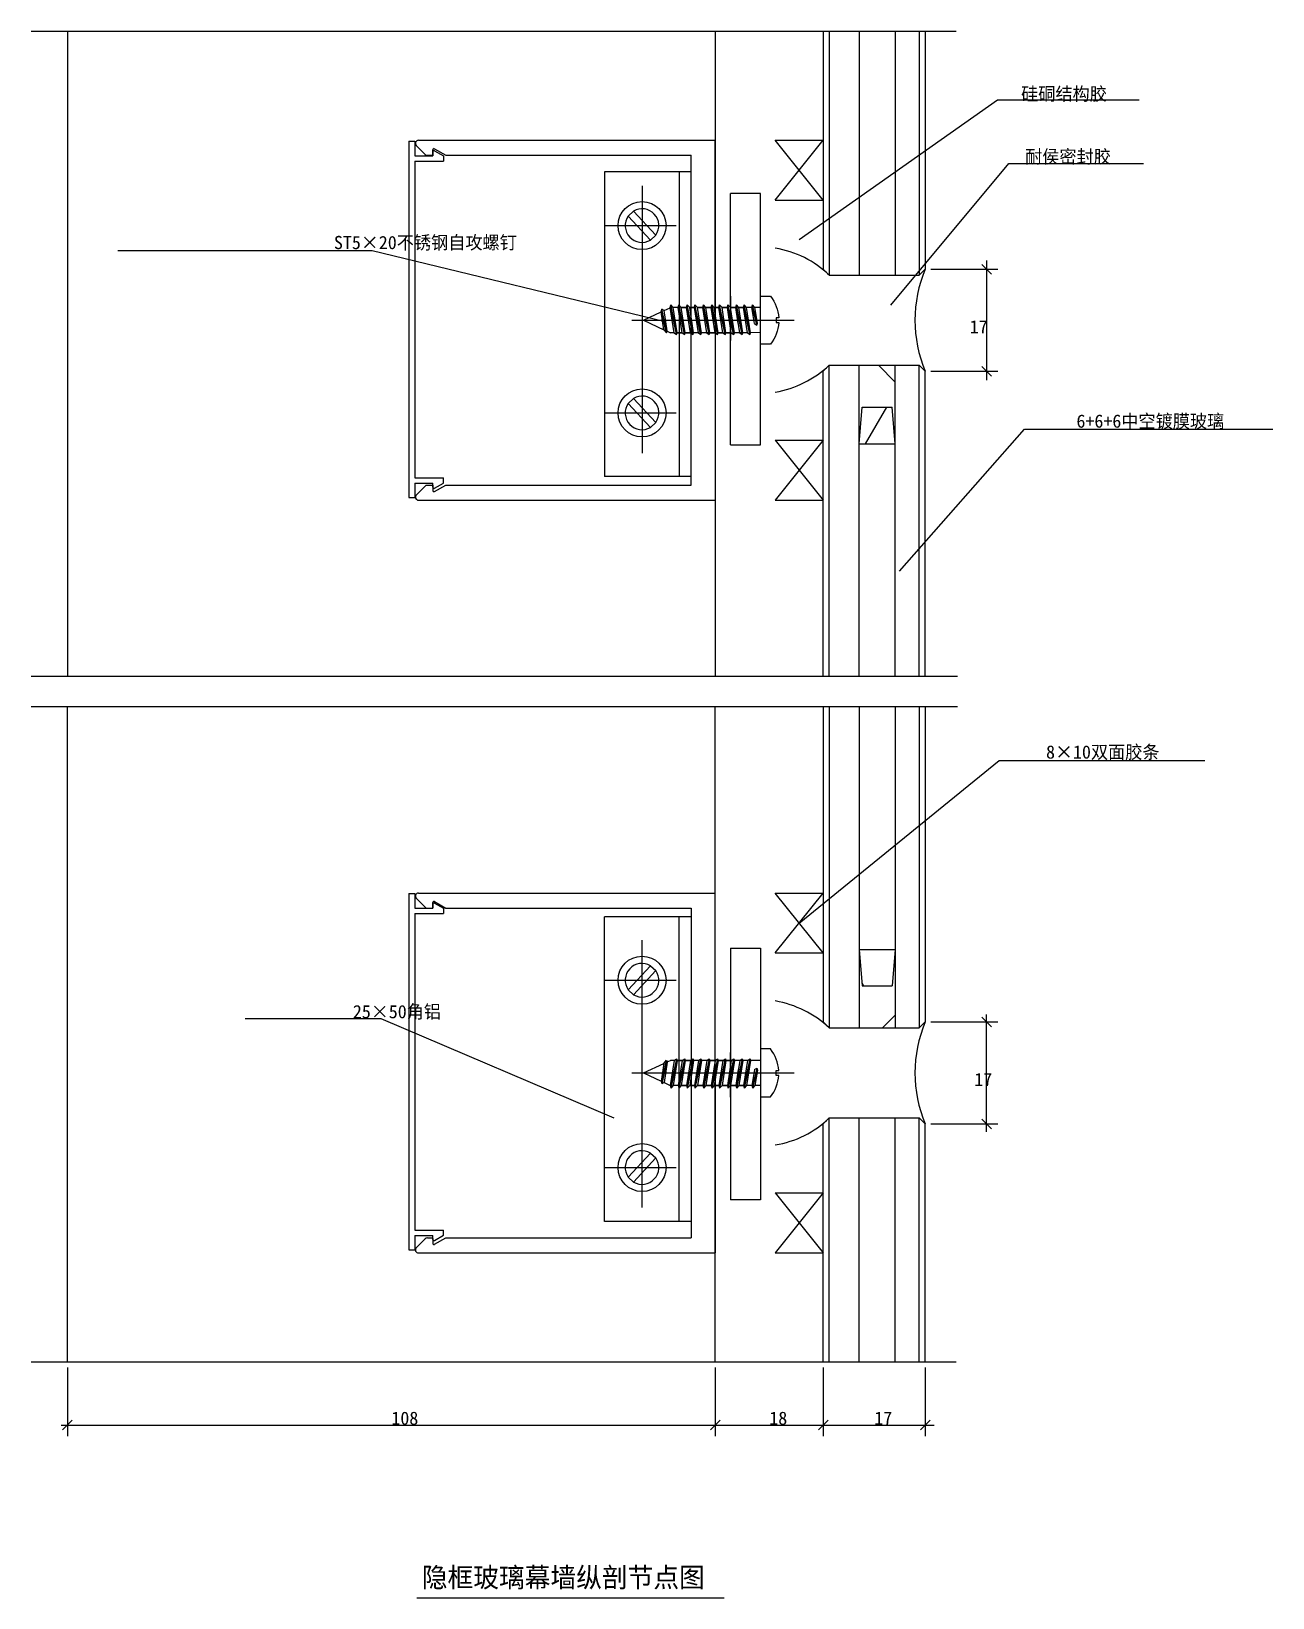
# Model space of a CAD drawing. Header units: metres. Extents: x 2475 to 2682, y 816 to 1077.
import ezdxf

# ---------------------------------------------------------------- set-up
doc = ezdxf.new("R2010")
doc.units = ezdxf.units.M
for name, color, linetype in [('0-DIM', 7, 'Continuous'), ('002', 3, 'Continuous'), ('CAILIAO', 3, 'Continuous'), ('EBLAYER8', 7, 'Continuous'), ('填充', 1, 'Continuous'), ('文字', 11, 'Continuous'), ('标注', 6, 'Continuous'), ('玻璃', 7, 'Continuous'), ('粗实线', 202, 'Continuous'), ('细实线', 3, 'Continuous'), ('铝合金型材', 30, 'Continuous')]:
    doc.layers.add(name, color=color, linetype=linetype)

# ---------------------------------------------------------------- blocks, each defined once
blk = doc.blocks.new('自攻钉M16')
at = {"layer": 'CAILIAO', "color": 1}
blk.add_line((210.32, 55.34), (210.32, 82.43), dxfattribs=at)
at = {"layer": 'CAILIAO'}
for p, q in [((208.26, 76.78), (208.24, 75.13)), ((209.5, 76.21), (209.83, 76.28)), ((209.75, 75.79), (209.5, 76.21)), ((209.52, 76.17), (212.64, 75.43)), ((209.65, 76.24), (212.87, 75.48)), ((209.75, 75.79), (212.42, 75.38)), ((209.83, 76.28), (212.42, 75.88)), ((212.42, 76.78), (212.42, 75.88)), ((212.42, 75.88), (212.87, 75.48)), ((212.42, 75.88), (212.87, 75.48)), ((207.96, 75.06), (208.22, 75.14)), ((208.22, 74.63), (207.96, 75.06)), ((207.96, 73.76), (208.22, 73.84)), ((208.22, 73.33), (207.96, 73.76)), ((207.99, 75.01), (212.64, 74.03)), ((207.99, 73.72), (212.64, 72.73)), ((208.11, 75.09), (212.87, 74.08)), ((208.11, 73.79), (212.87, 72.78)), ((208.22, 75.14), (212.42, 74.48)), ((208.22, 74.63), (212.42, 73.98)), ((208.23, 74.63), (208.22, 73.84)), ((208.22, 74.38), (208.22, 72.44)), ((208.22, 73.84), (212.42, 73.19)), ((208.22, 73.33), (212.42, 72.68)), ((208.62, 74.38), (208.62, 74.38)), ((212.02, 74.38), (212.02, 74.38)), ((212.42, 75.38), (212.87, 75.48)), ((212.42, 75.38), (212.87, 75.48)), ((212.42, 75.38), (212.42, 74.48)), ((212.42, 74.48), (212.87, 74.08)), ((212.42, 73.98), (212.87, 74.08)), ((212.42, 73.19), (212.42, 73.98)), ((212.42, 73.98), (212.42, 73.19)), ((212.42, 73.98), (212.42, 73.19)), ((212.42, 73.19), (212.87, 72.78)), ((212.42, 73.19), (212.87, 72.78)), ((207.96, 72.36), (208.22, 72.44)), ((208.22, 71.93), (207.96, 72.36)), ((207.96, 70.96), (208.22, 71.04)), ((208.22, 70.53), (207.96, 70.96)), ((207.99, 72.32), (212.64, 71.33)), ((207.99, 70.92), (212.64, 69.93)), ((208.11, 72.39), (212.87, 71.38)), ((208.11, 70.99), (212.87, 69.98)), ((208.22, 72.44), (212.42, 71.79)), ((208.22, 71.93), (212.42, 71.28)), ((208.22, 71.93), (208.22, 71.04)), ((208.22, 69.74), (208.22, 71.93)), ((208.22, 71.04), (212.42, 70.39)), ((208.22, 70.53), (212.42, 69.88)), ((208.22, 70.53), (208.22, 69.74)), ((209.75, 73.09), (212.42, 72.68)), ((212.42, 72.68), (212.87, 72.78)), ((212.42, 72.68), (212.87, 72.78)), ((212.42, 71.79), (212.42, 72.68)), ((212.42, 72.68), (212.42, 71.79)), ((212.42, 71.79), (212.87, 71.38)), ((212.42, 71.28), (212.87, 71.38)), ((212.42, 71.28), (212.42, 70.39)), ((212.42, 70.39), (212.42, 71.28)), ((207.96, 69.66), (208.22, 69.74)), ((208.22, 69.24), (207.96, 69.66)), ((207.96, 68.26), (208.22, 68.34)), ((208.22, 67.84), (207.96, 68.26)), ((207.99, 69.62), (212.64, 68.63)), ((207.99, 68.22), (212.64, 67.23)), ((208.11, 69.69), (212.87, 68.68)), ((208.11, 68.29), (212.87, 67.28)), ((208.22, 69.74), (212.42, 69.09)), ((208.22, 69.24), (212.42, 68.59)), ((208.22, 69.24), (208.22, 68.34)), ((208.22, 68.34), (208.22, 69.24)), ((208.22, 68.88), (208.22, 66.94)), ((208.22, 68.34), (212.42, 67.69)), ((212.02, 68.88), (212.02, 68.88)), ((212.42, 70.39), (212.87, 69.98)), ((212.42, 69.88), (212.87, 69.98)), ((212.42, 69.88), (212.42, 69.09)), ((212.42, 69.09), (212.42, 69.88)), ((212.42, 69.09), (212.87, 68.68)), ((212.42, 68.88), (212.42, 67.69)), ((212.42, 68.59), (212.87, 68.68)), ((212.42, 68.59), (212.42, 67.69)), ((212.42, 67.69), (212.42, 68.59)), ((212.42, 68.59), (212.42, 67.69)), ((212.42, 67.69), (212.42, 68.59)), ((207.96, 66.86), (208.22, 66.94)), ((208.22, 66.44), (207.96, 66.86)), ((207.96, 65.57), (208.22, 65.65)), ((208.22, 65.14), (207.96, 65.57)), ((207.99, 66.82), (212.64, 65.83)), ((207.99, 65.53), (212.64, 64.54)), ((208.11, 66.89), (212.87, 65.88)), ((208.11, 65.6), (212.87, 64.59)), ((208.22, 67.84), (212.42, 67.19)), ((208.22, 67.84), (208.22, 66.94)), ((208.22, 66.94), (212.42, 66.29)), ((208.22, 66.44), (208.22, 65.65)), ((208.22, 66.44), (212.42, 65.79)), ((208.22, 65.65), (212.42, 65)), ((212.42, 67.69), (212.87, 67.28)), ((212.42, 67.19), (212.87, 67.28)), ((212.42, 66.29), (212.42, 67.19)), ((212.42, 67.19), (212.42, 66.29)), ((212.42, 66.29), (212.87, 65.88)), ((212.42, 65.79), (212.87, 65.88)), ((212.42, 65.79), (212.42, 65)), ((212.42, 65), (212.42, 65.79)), ((207.96, 64.17), (208.22, 64.25)), ((208.22, 63.74), (207.96, 64.17)), ((207.96, 62.82), (208.22, 62.9)), ((208.22, 62.39), (207.96, 62.82)), ((207.99, 64.13), (212.64, 63.14)), ((207.99, 62.78), (212.64, 61.79)), ((208.11, 64.2), (212.87, 63.19)), ((208.11, 62.85), (212.87, 61.84)), ((208.22, 65.14), (208.22, 64.25)), ((208.22, 64.25), (208.22, 65.14)), ((208.22, 65.14), (212.42, 64.49)), ((208.22, 64.25), (212.42, 63.6)), ((208.22, 62.9), (208.22, 63.74)), ((208.22, 63.74), (208.22, 62.9)), ((208.22, 63.74), (212.42, 63.09)), ((208.22, 62.9), (212.42, 62.25)), ((212.42, 65), (212.87, 64.59)), ((212.42, 64.49), (212.87, 64.59)), ((212.42, 64.49), (212.42, 63.6)), ((212.42, 63.6), (212.42, 64.49)), ((212.42, 63.6), (212.87, 63.19)), ((212.42, 63.09), (212.87, 63.19)), ((212.42, 63.09), (212.42, 62.25)), ((208.19, 61.14), (208.53, 61.25)), ((208.73, 60.71), (208.19, 61.14)), ((208.22, 62.39), (208.22, 61.81)), ((208.22, 62.39), (212.42, 61.74)), ((208.48, 61.26), (208.22, 61.81)), ((208.26, 61.09), (211.91, 60.32)), ((208.31, 61.17), (212.14, 60.37)), ((208.53, 61.25), (211.92, 60.75)), ((210.32, 57.28), (208.73, 60.71)), ((208.73, 60.71), (211.69, 60.27)), ((210.32, 57.28), (211.7, 60.27)), ((211.69, 60.27), (212.14, 60.37)), ((211.92, 60.75), (212.39, 61.75)), ((211.92, 60.75), (212.14, 60.37)), ((212.42, 62.25), (212.87, 61.84)), ((212.42, 61.74), (212.87, 61.84))]:
    blk.add_line(p, q, dxfattribs=at)
blk.add_lwpolyline([(209.92, 79.85, 0.15), (206.32, 78.46), (206.32, 76.78), (214.31, 76.78), (214.31, 78.46, 0.15), (210.72, 79.85), (210.72, 79.44), (209.92, 79.44)], format="xyb", close=True, dxfattribs=at)
blk = doc.blocks.new('_ArchTick')
at = {"color": 0, "linetype": 'ByBlock'}
blk.add_lwpolyline([(-0.5, -0.5), (0.5, 0.5)], dxfattribs=at)

msp = doc.modelspace()

# ---------------------------------------------------------------- hatches: boundary and pattern name
at = {"layer": '填充'}
h = msp.add_hatch(dxfattribs=at)
h.set_pattern_fill('ANSI37', scale=10)
h.paths.add_polyline_path([(2606.86, 1036.99), (2607.86, 1035.99, 0.15), (2598.86, 1040.49), (2598.86, 1045.19), (2598.56, 1045.49), (2598.86, 1045.79), (2598.86, 1048.49), (2606.86, 1048.49)])
h = msp.add_hatch(dxfattribs=at)
h.set_pattern_fill('ANSI37', scale=10)
h.paths.add_polyline_path([(2606.86, 1008.49), (2598.86, 1008.49), (2598.86, 1011.19), (2598.56, 1011.49), (2598.86, 1011.79), (2598.86, 1016.49, 0.15), (2607.86, 1020.99), (2606.86, 1019.99)])
h = msp.add_hatch(dxfattribs=at)
h.set_pattern_fill('ANSI37', scale=10)
h.paths.add_polyline_path([(2613.36, 1013.99), (2612.86, 1007.89), (2612.86, 1020.99), (2618.86, 1020.99), (2618.86, 1007.89), (2618.36, 1013.99)])
h = msp.add_hatch(dxfattribs=at)
h.set_pattern_fill('HONEY', scale=10)
h.paths.add_polyline_path([(2613.36, 1013.99), (2618.36, 1013.99), (2618.86, 1007.89), (2612.86, 1007.89)])
h = msp.add_hatch(dxfattribs=at)
h.set_pattern_fill('ANSI37', scale=10)
h.paths.add_polyline_path([(2606.86, 922.99), (2598.86, 922.99), (2598.86, 920.29), (2598.56, 919.99), (2598.86, 919.69), (2598.86, 914.99, -0.15), (2607.86, 910.49), (2606.86, 911.49)])
h = msp.add_hatch(dxfattribs=at)
h.set_pattern_fill('ANSI37', scale=10)
h.paths.add_polyline_path([(2613.36, 917.49), (2612.86, 923.6), (2612.86, 910.49), (2618.86, 910.49), (2618.86, 923.6), (2618.36, 917.49)])
h = msp.add_hatch(dxfattribs=at)
h.set_pattern_fill('HONEY', scale=10)
h.paths.add_polyline_path([(2613.36, 917.49), (2618.36, 917.49), (2618.86, 923.6), (2612.86, 923.6)])
h = msp.add_hatch(dxfattribs=at)
h.set_pattern_fill('ANSI37', scale=10)
h.paths.add_polyline_path([(2606.86, 894.49), (2607.86, 895.49, -0.15), (2598.86, 890.99), (2598.86, 886.29), (2598.56, 885.99), (2598.86, 885.69), (2598.86, 882.99), (2606.86, 882.99)])

# ---------------------------------------------------------------- linework, layer by layer
for p, q in [((2570.36, 1053.24), (2570.36, 1002.44)), ((2584.86, 1053.24), (2570.36, 1053.24)), ((2582.86, 1053.24), (2582.86, 1002.44)), ((2576.64, 1050.91), (2576.64, 1006.33)), ((2574.34, 1045.85), (2575.22, 1046.67)), ((2578.07, 1041.85), (2574.34, 1045.85)), ((2578.95, 1042.66), (2575.22, 1046.67)), ((2570.47, 1044.26), (2582.34, 1044.26)), ((2578.07, 1041.85), (2578.95, 1042.66)), ((2574.34, 1014.62), (2575.22, 1015.44)), ((2578.07, 1010.62), (2574.34, 1014.62)), ((2578.95, 1011.43), (2575.22, 1015.44)), ((2570.47, 1013.03), (2582.34, 1013.03)), ((2578.07, 1010.62), (2578.95, 1011.43)), ((2591.37, 1007.69), (2596.37, 1007.69)), ((2584.86, 1002.44), (2570.36, 1002.44)), ((2570.36, 878.24), (2570.36, 929.04)), ((2584.86, 929.04), (2570.36, 929.04)), ((2582.86, 878.24), (2582.86, 929.04)), ((2576.64, 880.57), (2576.64, 925.15)), ((2591.37, 923.79), (2596.37, 923.79)), ((2578.07, 920.86), (2574.34, 916.86)), ((2578.95, 920.05), (2575.22, 916.04)), ((2578.07, 920.86), (2578.95, 920.05)), ((2570.47, 918.45), (2582.34, 918.45)), ((2574.34, 916.86), (2575.22, 916.04)), ((2578.07, 889.64), (2574.34, 885.63)), ((2578.95, 888.82), (2575.22, 884.81)), ((2578.07, 889.64), (2578.95, 888.82)), ((2570.47, 887.22), (2582.34, 887.22)), ((2574.34, 885.63), (2575.22, 884.81)), ((2584.86, 878.24), (2570.36, 878.24)), ((2539.09, 815.51), (2590.32, 815.51))]:
    msp.add_line(p, q)
for centre in [(2576.64, 1044.26), (2576.64, 1013.03), (2576.64, 918.45), (2576.64, 887.22)]:
    msp.add_circle(centre, 4)
for centre, start, end in [((2576.64, 1044.26), 145.27, 300.52), ((2576.64, 1044.26), 325.27, 120.52), ((2576.64, 1013.03), 145.27, 300.52), ((2576.64, 1013.03), 325.27, 120.52), ((2576.64, 918.45), 59.48, 214.73), ((2576.64, 918.45), 239.48, 34.73), ((2576.64, 887.22), 59.48, 214.73), ((2576.64, 887.22), 239.48, 34.73)]:
    msp.add_arc(centre, 2.8, start, end)
at = {"layer": '002'}
for p, q in [((2474.84, 1076.65), (2629, 1076.65)), ((2612.86, 1007.89), (2613.36, 1013.99)), ((2613.36, 1013.99), (2618.36, 1013.99)), ((2618.86, 1007.89), (2618.36, 1013.99)), ((2474.84, 969.15), (2629.24, 969.15)), ((2474.84, 964.08), (2629.24, 964.08)), ((2612.86, 923.6), (2613.36, 917.49)), ((2618.86, 923.6), (2618.36, 917.49)), ((2613.36, 917.49), (2618.36, 917.49)), ((2474.84, 854.83), (2629, 854.83))]:
    msp.add_line(p, q, dxfattribs=at)
at = {"layer": 'EBLAYER8'}
for p, q in [((2591.37, 1007.69), (2591.37, 1049.64)), ((2591.37, 1007.69), (2591.37, 1049.64)), ((2596.37, 1049.64), (2591.37, 1049.64)), ((2596.37, 1049.64), (2591.37, 1049.64)), ((2596.37, 1007.69), (2596.37, 1049.64)), ((2596.37, 1007.69), (2596.37, 1049.64)), ((2591.37, 1032.5), (2591.37, 1025.09)), ((2591.37, 1032.5), (2591.37, 1025.09)), ((2591.37, 923.79), (2591.37, 881.84)), ((2591.37, 923.79), (2591.37, 881.84)), ((2596.37, 923.79), (2596.37, 881.84)), ((2596.37, 923.79), (2596.37, 881.84)), ((2591.37, 898.98), (2591.37, 906.39)), ((2591.37, 898.98), (2591.37, 906.39)), ((2596.37, 881.84), (2591.37, 881.84)), ((2596.37, 881.84), (2591.37, 881.84))]:
    msp.add_line(p, q, dxfattribs=at)
at = {"layer": '文字'}
for points in [[(2602.86, 1041.94), (2635.89, 1065.23), (2659.51, 1065.23)], [(2618.14, 1030.98), (2637.79, 1054.61), (2660.24, 1054.61)], [(2580.29, 1028.26), (2531.67, 1040.08), (2489.24, 1040.08)], [(2619.57, 986.63), (2640.38, 1010.3), (2681.77, 1010.3)], [(2602.86, 927.99), (2636.17, 955.08), (2670.44, 955.08)], [(2572.01, 895.46), (2533.14, 912.02), (2510.48, 912.02)]]:
    msp.add_lwpolyline(points, dxfattribs=at)
at = {"layer": '标注'}
for p, q in [((2624.8, 1036.99), (2635.96, 1036.99)), ((2634.09, 1038.42), (2634.09, 1018.49)), ((2624.8, 1019.99), (2635.96, 1019.99)), ((2624.8, 911.49), (2635.96, 911.49)), ((2634.09, 893.15), (2634.09, 912.71)), ((2624.8, 894.49), (2635.96, 894.49)), ((2480.86, 853.89), (2480.86, 842.41)), ((2588.86, 853.89), (2588.86, 842.41)), ((2606.86, 853.89), (2606.86, 842.41)), ((2606.86, 853.89), (2606.86, 842.41)), ((2623.86, 853.89), (2623.86, 842.41)), ((2588.86, 849.55), (2588.86, 842.41)), ((2479.79, 844.28), (2590.66, 844.28)), ((2590.66, 844.28), (2605.06, 844.28)), ((2603.33, 844.28), (2625.36, 844.28))]:
    msp.add_line(p, q, dxfattribs=at)
at = {"layer": '玻璃'}
for p, q in [((2606.86, 1076.65), (2606.86, 1036.99)), ((2607.86, 1076.65), (2607.86, 1035.99)), ((2612.86, 1076.65), (2612.86, 1035.99)), ((2618.86, 1076.65), (2618.86, 1035.99)), ((2622.86, 1076.65), (2622.86, 1035.99)), ((2623.86, 1076.65), (2623.86, 1036.99)), ((2607.86, 1035.99), (2606.86, 1036.99)), ((2622.86, 1035.99), (2623.86, 1036.99)), ((2607.86, 1035.99), (2622.86, 1035.99)), ((2607.86, 1020.99), (2606.86, 1019.99)), ((2606.86, 969.15), (2606.86, 1019.99)), ((2607.86, 969.15), (2607.86, 1020.99)), ((2607.86, 1020.99), (2622.86, 1020.99)), ((2612.86, 969.15), (2612.86, 1020.99)), ((2618.86, 969.15), (2618.86, 1020.99)), ((2622.86, 969.15), (2622.86, 1020.99)), ((2622.86, 1020.99), (2623.86, 1019.99)), ((2623.86, 969.15), (2623.86, 1019.99)), ((2612.86, 1007.89), (2618.86, 1007.89)), ((2606.86, 964.08), (2606.86, 911.49)), ((2607.86, 964.08), (2607.86, 910.49)), ((2612.86, 964.08), (2612.86, 910.49)), ((2618.86, 964.08), (2618.86, 910.49)), ((2622.86, 964.08), (2622.86, 910.49)), ((2623.86, 964.08), (2623.86, 911.49)), ((2612.86, 923.6), (2618.86, 923.6)), ((2607.86, 910.49), (2606.86, 911.49)), ((2622.86, 910.49), (2623.86, 911.49)), ((2607.86, 910.49), (2622.86, 910.49)), ((2607.86, 895.49), (2606.86, 894.49)), ((2606.86, 854.83), (2606.86, 894.49)), ((2607.86, 854.83), (2607.86, 895.49)), ((2607.86, 895.49), (2622.86, 895.49)), ((2612.86, 854.83), (2612.86, 895.49)), ((2618.86, 854.83), (2618.86, 895.49)), ((2622.86, 854.83), (2622.86, 895.49)), ((2622.86, 895.49), (2623.86, 894.49)), ((2623.86, 854.83), (2623.86, 894.49))]:
    msp.add_line(p, q, dxfattribs=at)
at = {"layer": '粗实线'}
for centre in [(2644.04, 1028.49), (2644.04, 902.99)]:
    msp.add_arc(centre, 21.9, 157.16, 202.84, dxfattribs=at)
at = {"layer": '细实线'}
for p, q in [((2598.86, 1048.49), (2606.86, 1058.49)), ((2606.86, 1048.49), (2598.86, 1058.49)), ((2598.86, 1058.49), (2606.86, 1058.49)), ((2598.86, 1048.49), (2606.86, 1048.49)), ((2598.86, 1008.49), (2606.86, 998.49)), ((2606.86, 1008.49), (2598.86, 998.49)), ((2598.86, 1008.49), (2606.86, 1008.49)), ((2598.86, 998.49), (2606.86, 998.49)), ((2606.86, 922.99), (2598.86, 932.99)), ((2598.86, 922.99), (2606.86, 932.99)), ((2598.86, 932.99), (2606.86, 932.99)), ((2598.86, 922.99), (2606.86, 922.99)), ((2598.86, 882.99), (2606.86, 872.99)), ((2606.86, 882.99), (2598.86, 872.99)), ((2598.86, 882.99), (2606.86, 882.99)), ((2598.86, 872.99), (2606.86, 872.99))]:
    msp.add_line(p, q, dxfattribs=at)
for centre, radius, start, end in [((2596.23, 1023.98), 16.71, 45.92, 80.96), ((2595.86, 1033.74), 17.5, 279.86, 313.27), ((2595.86, 897.75), 17.5, 46.73, 80.14), ((2596.23, 907.5), 16.71, 279.04, 314.08)]:
    msp.add_arc(centre, radius, start, end, dxfattribs=at)
at = {"layer": '铝合金型材'}
for p, q in [((2480.86, 1076.65), (2480.86, 969.15)), ((2588.86, 1076.65), (2588.86, 969.15)), ((2537.77, 1058.31), (2537.77, 998.91)), ((2537.77, 1058.31), (2537.77, 1039.63)), ((2537.77, 1058.31), (2538.77, 1058.31)), ((2538.77, 1058.31), (2538.77, 1055.91)), ((2539.01, 1057.64), (2540.51, 1056.14)), ((2539.36, 1058.49), (2588.86, 1058.49)), ((2588.86, 1028.89), (2588.86, 1058.49)), ((2538.77, 1055.91), (2541.77, 1055.91)), ((2538.77, 1055.01), (2543.57, 1055.01)), ((2538.77, 1055.01), (2538.77, 1002.21)), ((2538.77, 1055.01), (2538.77, 1039.63)), ((2540.86, 1055.99), (2541.66, 1055.99)), ((2541.76, 1056.09), (2541.76, 1056.89)), ((2541.77, 1056.56), (2541.77, 1055.91)), ((2542.06, 1057.06), (2543.92, 1055.99)), ((2542.07, 1056.73), (2543.57, 1055.87)), ((2543.57, 1055.87), (2543.57, 1055.01)), ((2543.92, 1055.99), (2584.86, 1055.99)), ((2584.86, 1000.99), (2584.86, 1055.99)), ((2588.46, 1028.49), (2588.86, 1028.89)), ((2588.46, 1028.49), (2588.86, 1028.09)), ((2588.86, 1028.09), (2588.86, 998.49)), ((2538.77, 1002.21), (2543.57, 1002.21)), ((2538.77, 1001.31), (2541.77, 1001.31)), ((2538.77, 1001.31), (2538.77, 998.91)), ((2539.01, 999.34), (2540.66, 1000.99)), ((2540.66, 1000.99), (2541.76, 1000.99)), ((2541.76, 1000.99), (2541.76, 1000.09)), ((2541.77, 1000.65), (2541.77, 1001.31)), ((2542.06, 999.92), (2543.92, 1000.99)), ((2542.07, 1000.48), (2543.57, 1001.34)), ((2543.57, 1001.34), (2543.57, 1002.21)), ((2543.92, 1000.99), (2584.86, 1000.99)), ((2537.77, 998.91), (2538.77, 998.91)), ((2539.36, 998.49), (2588.86, 998.49)), ((2480.86, 854.83), (2480.86, 964.08)), ((2588.86, 854.83), (2588.86, 964.08)), ((2537.77, 932.89), (2537.77, 873.49)), ((2537.77, 932.89), (2537.77, 914.21)), ((2537.77, 932.89), (2538.77, 932.89)), ((2538.77, 932.89), (2538.77, 930.49)), ((2539.36, 932.99), (2588.86, 932.99)), ((2588.86, 903.39), (2588.86, 932.99)), ((2538.77, 930.49), (2541.77, 930.49)), ((2539.01, 932.14), (2540.66, 930.49)), ((2540.66, 930.49), (2541.76, 930.49)), ((2541.76, 930.49), (2541.76, 931.39)), ((2541.77, 931.15), (2541.77, 930.49)), ((2542.06, 931.57), (2543.92, 930.49)), ((2542.07, 931.32), (2543.57, 930.46)), ((2543.57, 930.46), (2543.57, 929.59)), ((2543.92, 930.49), (2584.86, 930.49)), ((2584.86, 930.49), (2584.86, 875.49)), ((2538.77, 929.59), (2543.57, 929.59)), ((2538.77, 929.59), (2538.77, 876.79)), ((2538.77, 929.59), (2538.77, 914.21)), ((2588.46, 902.99), (2588.86, 903.39)), ((2588.46, 902.99), (2588.86, 902.59)), ((2588.86, 902.59), (2588.86, 872.99)), ((2538.77, 876.79), (2543.57, 876.79)), ((2538.77, 875.89), (2541.77, 875.89)), ((2538.77, 875.89), (2538.77, 873.49)), ((2539.01, 873.85), (2540.51, 875.35)), ((2540.86, 875.49), (2541.66, 875.49)), ((2541.76, 875.39), (2541.76, 874.59)), ((2541.77, 875.24), (2541.77, 875.89)), ((2542.06, 874.42), (2543.92, 875.49)), ((2542.07, 875.07), (2543.57, 875.93)), ((2543.57, 875.93), (2543.57, 876.79)), ((2543.92, 875.49), (2584.86, 875.49)), ((2537.77, 873.49), (2538.77, 873.49)), ((2539.36, 872.99), (2588.86, 872.99))]:
    msp.add_line(p, q, dxfattribs=at)
for centre, radius, start, end in [((2539.36, 1057.99), 0.5, 90, 225), ((2540.86, 1056.49), 0.5, 224.98, 270), ((2541.66, 1056.09), 0.1, 270, 0), ((2541.96, 1056.89), 0.2, 60, 180), ((2541.97, 1056.56), 0.2, 60, 180), ((2541.97, 1000.65), 0.2, 180, 300), ((2539.36, 998.99), 0.5, 135, 270), ((2541.96, 1000.09), 0.2, 180, 300), ((2539.36, 932.49), 0.5, 90, 225), ((2541.96, 931.39), 0.2, 60, 180), ((2541.97, 931.15), 0.2, 60, 180), ((2540.86, 874.99), 0.5, 90, 135.02), ((2541.66, 875.39), 0.1, 0, 90), ((2541.97, 875.24), 0.2, 180, 300), ((2539.36, 873.49), 0.5, 135, 270), ((2541.96, 874.59), 0.2, 180, 300)]:
    msp.add_arc(centre, radius, start, end, dxfattribs=at)

# ---------------------------------------------------------------- block references
at = {"layer": '0-DIM', "xscale": 1.61, "yscale": 1.61, "zscale": 1.61, "rotation": 90}
for p in [(2634.09, 1036.99), (2634.09, 1019.99), (2634.09, 911.49), (2634.09, 894.49)]:
    msp.add_blockref('_ArchTick', p, dxfattribs=at)
at = {"layer": '0-DIM', "xscale": 1.61, "yscale": 1.61, "zscale": 1.61}
for p in [(2480.86, 844.29), (2588.86, 844.28), (2606.86, 844.28), (2623.86, 844.28)]:
    msp.add_blockref('_ArchTick', p, dxfattribs=at)
at = {"layer": '标注', "xscale": -1, "rotation": 270}
msp.add_blockref('自攻钉M16', (2519.59, 818.17), dxfattribs=at)
at = {"layer": '标注', "rotation": 270}
msp.add_blockref('自攻钉M16', (2519.59, 1113.31), dxfattribs=at)

# ---------------------------------------------------------------- texts
at = {"layer": '文字'}
msp.add_text('隐框玻璃幕墙纵剖节点图', height=3.3, dxfattribs=at).set_placement((2539.93, 817.24))
at = {"layer": '文字', "char_height": 2.2, "attachment_point": 1}
for s, insert in [('硅硐结构胶', (2639.83, 1067.33)), ('耐侯密封胶', (2640.5, 1056.87)), ('ST5×20不锈钢自攻螺钉', (2525.28, 1042.54)), ('6+6+6中空镀膜玻璃', (2649.06, 1012.77)), ('8×10双面胶条', (2643.99, 957.6)), ('25×50角铝', (2528.44, 914.31))]:
    msp.add_mtext(s, dxfattribs=dict(at, insert=insert))
at = {"layer": '标注', "char_height": 2.2, "attachment_point": 1}
for s, insert in [('\\A1;17', (2631.27, 1028.49)), ('\\A1;17', (2632.03, 902.99)), ('\\A1;108', (2534.86, 846.53)), ('\\A1;18', (2597.86, 846.53)), ('\\A1;17', (2615.36, 846.53))]:
    msp.add_mtext(s, dxfattribs=dict(at, insert=insert))

doc.saveas('drawing.dxf')
